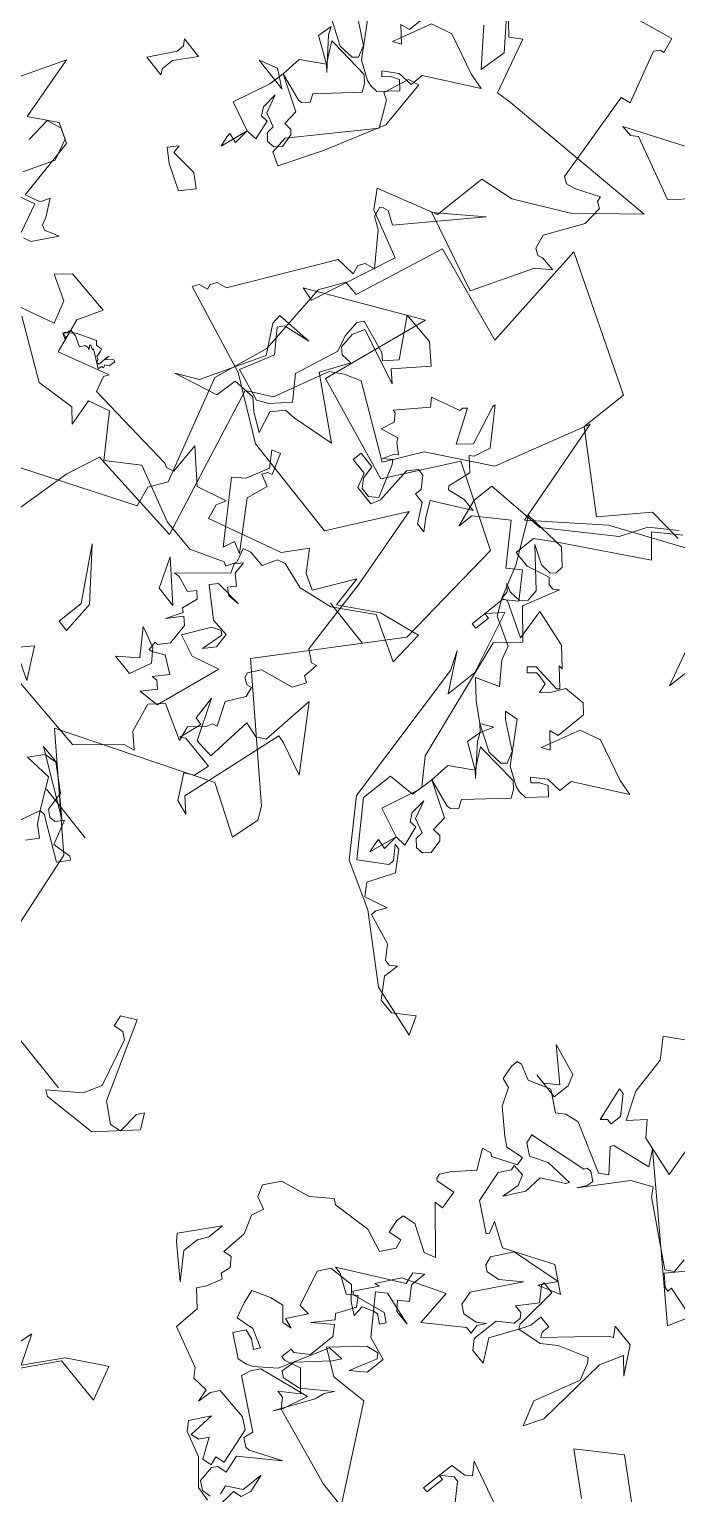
# Model space of a CAD drawing. Header units: metres. Extents: x -71 to 881, y -503 to 661.
# Drawn here: x 216.08 to 218.39, y -207.59 to -202.36 of the extents above; entities that cross this region are included whole.
import ezdxf

# ---------------------------------------------------------------- set-up
doc = ezdxf.new("R2010")
doc.units = ezdxf.units.M
doc.layers.add('ARBRE', color=100, linetype='Continuous', lineweight=13, true_color=0x00ff3f)

# ---------------------------------------------------------------- blocks, each defined once
blk = doc.blocks.new('WMF2', base_point=(0, 0.01))
at = {"color": 251, "lineweight": 0, "true_color": 0x636466}
for points in [[(175.85, -184.22), (183.13, -179.1), (188.97, -172.64), (192.5, -184.13), (195.26, -173.72), (200.97, -168.92), (202.85, -164.87), (210.8, -168.41), (212.43, -167.44), (213.62, -166.42), (215.13, -160.27), (217.5, -158.38), (210.72, -142.97), (221.5, -142.28), (222.26, -138.6), (222.84, -126.51)], [(8.81, -80.93), (12.69, -92.64), (23.58, -100.08), (8.83, -109.56), (3.27, -107.44), (3.01, -110.61), (3.9, -111.79), (16.57, -120.44), (8.22, -134.47), (9.81, -146.85), (18.98, -150.2), (22.71, -142.59), (34.39, -144.58), (32.65, -156.43), (43.16, -148.65), (41.63, -148.52), (39.67, -158.01), (44.92, -159.4), (46.44, -161.06), (40.43, -164.26), (40.42, -170.12), (36.91, -171.27), (31.95, -175.08), (27.13, -180.99), (44.83, -177.37), (46.41, -176.96), (49.12, -182.48), (50.2, -181.46), (55.69, -185.68)], [(177.55, -183.87), (181.35, -183.49), (184.59, -178.67), (192.69, -183.49), (192.69, -188.7), (207.51, -193.95), (205.44, -181.84), (216.23, -183.49), (218.11, -173.58), (219.76, -173.52), (220.92, -170.8), (219.49, -162.84), (220.49, -156.77), (215.08, -146.26), (215.94, -144.26), (215.12, -142.21), (227.2, -134.24)], [(30.97, -100.19), (21.09, -100.49), (17.67, -104.7), (16.66, -105.12), (18.28, -106.23), (19.48, -109.18), (18.41, -110.67), (14.49, -109.41), (15.1, -110.95), (13.93, -112.47), (13.73, -113.15), (13.23, -113.37), (14.72, -115.61), (13.76, -117.64), (14.16, -118.66), (14.68, -118.45), (15.39, -118.76), (15.6, -119.27), (14.94, -120.61), (11.56, -121.96), (10.97, -123.39), (11.67, -123.68), (11.74, -125.32), (12.27, -125.11), (13.58, -125.77), (15.6, -134.05), (18.21, -142.77), (22.11, -134.68), (33.61, -134.71), (40.51, -137.9), (50.45, -139.73), (50.16, -140.44), (49.24, -140.81), (49.44, -141.32), (49.15, -142.04), (48.13, -142.44), (43.19, -153.31), (41.06, -153.59), (41.43, -154.51), (41.13, -155.22), (40.11, -155.63), (43.05, -158.46), (44.35, -159.02), (44.76, -160.04), (44.45, -160.3), (43.92, -160.51), (42.49, -159.91), (37.1, -168.03), (40.97, -163.9), (32.15, -161.95), (29.82, -168.64), (28.52, -170), (30.14, -169.93), (30.65, -169.72), (31.37, -170.03), (31.94, -171.46), (30.17, -175.61), (30.45, -177.74), (31.15, -178.04), (31.35, -178.56), (33.6, -177.07), (34.61, -176.66), (35.32, -176.96), (38.04, -186.65), (37.02, -187.05), (39.7, -192.27), (39.35, -192.88), (38.94, -193.04), (39.56, -194.57), (39.97, -194.4), (46.81, -191.62)], [(220.57, -50.22), (221.79, -50.2), (214.78, -54.92)], [(155.35, -75.48), (154.92, -80.22), (153.06, -77.33), (150.8, -81.38), (147.91, -83.85), (147.29, -84.34), (145.55, -80.94), (150.8, -80.88), (153.05, -76.72)], [(211.21, -51.44), (213, -49.09), (219.97, -50.84), (220.57, -50.22), (220.57, -50.22)], [(106.1, -114.07), (110.61, -116.64), (106.84, -120.37), (96.77, -114.54)], [(113.9, -134.17), (114.51, -132.19), (129.81, -142.39), (128.59, -140.94), (132.57, -139.47), (132.73, -139.13), (130.53, -137.19), (131.32, -136.44), (136.79, -138.11), (138.2, -137.61), (139, -136.87), (141.22, -138.01), (143.41, -136.76), (145.13, -137.25), (145.63, -137.09), (145.6, -136.33), (145.13, -134.84), (144.07, -134.71), (142.97, -132.98), (140.36, -131.23), (139.36, -130.72), (137.49, -131.32), (137.22, -130.44), (139.58, -128.86), (139.92, -129.04), (140.84, -128.69), (139.42, -126.79), (141.03, -124.5), (141.52, -123.53), (141.36, -123.04), (141.12, -122.91), (139.13, -123.53), (138.58, -121.59), (139.52, -121.34), (135.03, -117.8), (136.15, -117.21), (139.1, -118.34), (140.49, -117.9), (140.5, -117.08), (140.06, -115.71), (138.68, -116.15), (138.33, -115.23), (139.13, -113.66), (141.69, -114.16), (145.74, -113.14), (146.33, -113.43), (148.12, -111.55), (151.13, -110.32), (152.08, -108.49), (151.44, -107.36), (150.04, -107.03), (150.34, -105.65), (149.29, -103.85), (149.18, -101.08), (148.29, -101.35), (147.47, -100.54), (147.61, -99.46), (147.03, -99.16), (147.51, -97.44), (147.99, -96.52), (146.26, -95.22), (146.17, -92.39), (141.64, -91.28), (140.84, -90.46), (139.13, -90.72), (138.69, -89.34), (138.63, -90.88), (138.17, -91.79), (134.57, -91.91), (133.35, -91.28), (132.09, -87.5), (133.07, -87.18), (132.73, -86.26), (133.71, -85.95), (135.09, -87.89), (135.6, -86.91), (136.47, -86.63), (136.66, -89.45), (137.77, -87.31), (136.97, -86.47), (134.21, -85.79), (131.7, -83.77), (130.11, -83.69)], [(128.86, -83.86), (129.13, -86.37), (128.24, -86.66), (128, -87.76), (128.66, -89.67), (128.66, -87.28), (130.11, -86.07), (129.76, -85.15)], [(130.27, -84.17), (131.22, -83.92), (132.14, -84.39), (132.47, -86.12), (132.16, -86.71), (131.17, -87.01), (131.77, -88.88), (128.43, -92.34), (131.45, -90.3), (131.93, -90.21), (132.84, -90.68), (132.69, -91.75), (138.01, -94.49), (137.8, -95.54), (137.29, -96.51), (132.41, -98.35), (132.02, -98.48), (132.65, -95.66), (133.11, -94.75), (131.35, -98.96), (131.2, -100.04), (130.7, -101), (133.23, -98.36), (135.1, -97.76), (135.74, -98.1), (135.68, -99.63), (133.33, -102.77), (132.87, -103.68), (134.56, -103.4), (136.24, -97.94), (137.95, -96.02), (138.58, -95.62), (139.55, -95.29), (142.04, -96.56), (141.41, -97.82), (140.33, -97.67), (139.33, -97.16), (139.01, -97.82), (141.07, -98.46), (142.94, -97.86), (143.7, -99.41), (144.2, -100.81), (142.43, -101.88), (141.01, -102.38), (139.61, -101.25), (138.63, -101.56), (139.77, -101.73), (138.66, -103.88), (139.89, -103.76), (141.57, -107.36), (140.9, -108.66), (138.27, -109.27), (136.88, -108.14), (135.58, -107.47), (135.77, -108.71), (134.62, -109.36), (134.22, -109.47), (133.26, -108.98), (132.92, -109.62), (133.89, -110.13), (137.3, -108.77), (137.63, -108.93), (136.36, -111.4), (136.84, -111.24), (135.54, -113.78), (131.42, -116.34), (130.72, -112.44), (127.35, -115.8), (126.6, -115.82), (126.85, -116.77), (126.37, -117.68), (127.17, -116.93), (128.65, -116.47), (129.55, -116.93), (129.96, -118.38), (127.38, -123.37), (129.16, -121.51), (130.54, -121.07), (131.19, -121.4), (131.54, -122.32), (130.4, -124.53), (125.18, -126.19), (126.16, -124.31), (123.96, -125.55), (126.75, -127), (131.48, -123.86), (134.15, -124.91), (133.52, -123.75), (133.68, -123.43), (136.79, -125.04), (137.86, -128.38), (137.23, -129.62), (137.38, -130.11), (136.11, -130.19), (135.51, -129.14), (135.65, -127.24), (134.56, -129.39), (134.72, -131.45), (132.62, -133.14), (132.44, -133.48), (135.45, -133.06), (137.16, -131.97), (138.4, -132.6), (138.75, -133.52), (132.62, -135.52), (132.46, -135.87), (131.99, -135.96), (131.01, -135.45), (131.05, -134.73), (131.55, -133.76), (128.65, -138.59), (126.7, -139.98), (125.97, -139.17), (125.32, -138.84), (119.23, -135.58), (118.45, -136.25), (118.79, -137.79)], [(117.58, -137.48), (118.99, -135.3), (117.81, -134.49), (117.3, -134.44), (117.31, -134.91), (114.32, -134.66)], [(18.5, -90.74), (17.84, -93.61), (20.02, -96.45), (22.98, -96.02), (22.05, -97.63), (20.72, -98), (17.93, -96.37), (17.41, -94.37), (16.65, -93.94), (15.97, -94.11), (15.49, -94.96), (14.21, -92.52), (12.21, -93.06), (11.86, -92.86), (12.6, -91.6), (16.89, -93.51), (17.23, -93.72), (17.84, -93.61), (16.91, -92.52), (15.64, -91.79), (16.37, -90.52)], [(12.72, -95.5), (19.16, -95.5), (12.72, -95.5), (12.72, -95.5)], [(132.71, -95.54), (133.58, -96.42), (134.37, -96.42), (132.71, -98.1), (134.81, -99.76), (136.47, -98.97), (136.93, -98.97), (136.93, -100.2), (136.47, -100.2), (135.25, -101.44), (135.25, -104.42), (136.12, -105.31), (137.8, -103.54), (136.47, -105.66), (136.93, -106.1), (136.12, -108.22), (136.93, -109.09), (137.8, -108.22), (139.92, -109.09), (140.71, -109.09), (134.81, -113.75), (135.25, -114.99), (134.37, -115.87), (134.37, -114.12), (133.14, -112.88), (134.02, -111.98), (133.14, -111.2), (131.46, -111.2), (135.25, -111.63), (136.12, -110.76), (132.71, -107.41), (130.14, -106.98), (130.14, -104.87), (131.46, -103.54), (130.59, -106.54), (131.03, -106.98), (132.27, -106.54), (134.81, -103.19), (131.92, -101.88), (128.03, -102.76), (120.98, -94.11), (123.89, -94.11), (132.71, -95.54), (132.71, -95.54)], [(151.83, -99.7), (151.83, -97.88), (149.53, -95.56), (153.05, -97.88), (153.66, -98.49), (151.35, -102.62), (151.35, -100.8), (151.83, -99.7), (151.83, -99.7)], [(173.74, -97.12), (171.08, -99.94), (170.47, -101.94), (172.73, -106.71), (173.49, -107.11), (174.53, -106.76), (174.92, -107.91), (173.5, -109.02), (168.96, -101.3), (166.77, -100.11), (165.62, -100.49), (165.9, -102.84), (165.52, -103.6), (164.39, -102.19), (167.39, -98.11), (173.12, -96.81), (173.74, -97.12), (173.74, -97.12)], [(173.09, -98.24), (179.55, -98.24), (173.09, -98.24), (173.09, -98.24)], [(111.88, -106.14), (110.25, -104.06), (110.25, -101.98), (111.34, -103.08), (112.32, -101.98), (115.5, -105.17), (116.06, -105.17), (117.15, -104.06), (116.61, -104.06), (116.61, -101.98), (117.15, -101.98), (117.15, -105.71), (115.5, -106.14), (114.95, -106.7), (116.06, -107.79), (111.34, -106.7), (111.88, -106.14), (111.88, -106.14)], [(31.94, -110.31), (36.07, -115.05), (31.32, -110.9), (30.71, -107.38), (31.94, -107.38), (31.94, -110.31), (31.94, -110.31)], [(23.77, -111.52), (26.08, -113.84), (23.77, -113.24), (22.56, -112.13), (23.16, -109.69), (25.47, -109.69), (23.77, -111.52), (23.77, -111.52)], [(115.75, -121.61), (116.64, -123.29), (117.08, -123.72), (119.97, -122.05), (121.3, -120.73), (123.86, -119.93), (125.08, -116.95), (123.4, -114.83), (125.08, -114.83), (125.96, -115.71), (125.96, -118.61), (124.64, -119.93), (124.64, -120.73), (125.08, -121.17), (125.96, -121.17), (124.64, -123.29), (125.96, -124.6), (125.96, -124.95), (124.64, -124.95), (124.21, -120.73), (124.21, -120.38), (123.86, -119.93), (123.4, -121.17), (123.4, -122.5), (122.09, -122.5), (122.09, -121.61), (121.74, -121.17), (117.52, -126.7), (117.08, -127.05), (117.87, -127.93), (115.4, -127.93), (113.63, -125.83), (113.28, -125.39), (114.96, -126.7), (115.75, -124.16), (114.96, -116.16), (115.75, -114.04), (117.08, -116.51), (115.75, -121.61), (115.75, -121.61)], [(194.63, -115.87), (201.7, -119.08), (199.51, -119.1), (194.63, -115.87), (194.63, -115.87)], [(78.59, -139.25), (76.91, -144.21), (74.85, -137.35), (72.31, -139.57), (70.12, -138.82), (68.65, -132.15), (67.1, -132.91), (66.75, -133.95), (65.48, -132.37), (65.1, -131.6), (64.53, -131.41), (63.1, -132.21), (64.5, -129.59), (65.26, -129.22)], [(65.84, -129.4), (67.29, -132.34), (71.77, -130.12)], [(70.65, -133.46), (69.51, -136.82), (70.57, -138.98), (71.73, -139.36), (73.23, -138.72), (72.87, -136.03)], [(60.09, -124.38), (56.38, -126.21), (57.56, -128.41), (60.34, -129.35), (59.17, -130.88), (54.25, -131.01), (55.18, -128.25), (53.81, -124.69), (48.67, -127.32), (48.87, -126.75), (48.11, -125.21), (37.91, -126.12), (37.44, -125.97), (36.67, -126.35), (37.35, -129.67), (33.92, -127.23), (30.88, -128.65), (31.23, -127.59), (30.59, -126.09), (23.17, -129.77), (21.67, -132.34), (19.86, -130.44), (18.12, -129.86), (16.15, -134.19), (15.36, -130.85), (11.87, -133.9), (8.32, -135.28), (7.59, -135.54), (7.07, -131.77), (12.02, -133.45), (15.55, -130.27), (19.06, -129.03), (22.02, -129.38), (22.79, -129), (23.33, -127.38), (25.15, -127.33), (25.92, -126.95), (25.23, -125.56), (25.63, -124.43), (26.08, -124.57), (29.34, -122.59), (32.94, -122.53), (39.22, -124.13), (42.07, -121.37), (45.72, -125.04), (47.88, -123.97), (47.05, -121.13), (48.46, -122.25), (52.55, -121.18), (59.04, -124.03)], [(208.1, -122), (210.46, -122.83), (213.34, -120.5), (210.43, -124.86), (208.1, -122), (208.1, -122)], [(54.16, -127.33), (52.25, -128.51), (51.85, -128.21), (51.22, -128.34), (51.11, -128.15), (50.9, -127.48), (50.6, -127.43), (50.52, -127.17), (50.44, -127.11), (50.17, -127.21), (50.23, -128.35), (50.16, -128.51), (50.16, -128.08), (50.07, -128.03), (49.62, -128.66), (49.33, -128.62), (49.38, -127.89), (49.74, -127.62), (49.57, -127.32), (49.82, -127.23), (49.84, -126.81), (51.76, -127.71), (51.74, -127.58), (52.22, -127.74), (52.33, -127.68), (51.98, -127.29), (52.17, -127.38), (52.57, -127.26), (52.83, -126.75), (53.96, -127.11), (54.74, -127.1), (54.8, -126.57), (54.93, -126.53), (54.96, -126.46), (54.93, -126.32), (54.74, -126.22), (54.51, -126.31), (54.41, -126.05), (55.06, -126.28), (54.16, -127.33), (54.16, -127.33)], [(190.5, -128.76), (189.64, -129.45), (189.46, -131.17), (193.19, -131.13), (193.65, -130.73), (193.32, -133.22), (194.17, -133.3), (194.78, -135.8), (192.24, -131.89), (190.15, -132.02), (190.49, -137.07), (188.78, -136.9), (187.93, -137.58), (188.18, -143.5), (182.86, -137.92), (186.5, -138.74), (187.36, -138.82), (188.57, -127.35), (187.03, -126.24), (188.66, -126.48), (190.5, -128.76), (190.5, -128.76)], [(167.53, -134.78), (172.77, -136.49), (177.52, -141.23), (181.55, -156.93), (182.76, -158.76), (179.84, -155.24), (179.84, -158.76), (182.76, -165.09), (183.97, -163.4), (183.36, -163.4), (183.36, -161.69), (183.97, -161.69), (183.97, -165.71), (182.76, -166.93), (185.07, -169.24), (186.28, -168.03), (189.83, -171.55), (192.73, -168.64), (192.73, -166.93), (193.83, -169.85), (193.83, -172.16), (187.38, -173.37), (181.55, -179.23), (180.45, -182.15), (178.13, -184.47)], [(177.52, -184.47), (179.84, -182.15), (177.52, -180.32), (185.07, -173.85), (186.89, -172.16), (186.89, -169.85), (185.07, -169.85), (182.76, -170.95), (182.15, -170.45), (181.55, -170.45), (181.05, -170.95), (182.15, -166.93), (179.21, -164.61), (181.05, -162.17), (176.31, -149.38), (174, -147.07), (174, -145.86), (176.91, -145.25), (176.91, -141.71), (172.29, -137.1), (169.85, -139.41), (169.85, -140.01), (171.07, -141.23), (170.45, -141.23), (168.76, -139.41), (169.85, -136.49), (168.76, -135.38), (166.44, -136.49), (166.93, -135.38), (166.93, -134.78), (163.52, -134.17), (162.29, -132.95), (161.69, -132.95), (161.08, -133.55), (161.08, -131.86), (159.38, -130.03), (157.67, -130.03), (155.85, -131.86), (154.74, -130.03), (160.6, -130.65), (167.53, -134.78), (167.53, -134.78)], [(198.96, -132.02), (199.76, -132.54), (200.36, -132.4), (199.38, -133.95), (201.26, -134.85), (202.39, -133.98), (202.72, -133.9), (202.93, -134.84), (202.59, -134.91), (201.88, -136.06), (202.37, -138.31), (203.19, -138.84), (204.17, -137.22), (203.51, -139.04), (203.93, -139.29), (203.69, -141.03), (204.43, -141.55), (204.96, -140.74), (206.69, -141.04), (207.29, -140.91), (203.63, -145.45), (204.17, -146.3), (203.66, -147.12), (203.34, -145.79), (202.2, -145.06), (202.72, -144.26), (201.92, -143.8), (200.66, -144.08), (203.6, -143.77), (204.12, -142.96), (200.96, -141), (198.96, -141.1), (198.59, -139.51), (199.36, -138.28), (199.2, -140.69), (199.61, -140.96), (200.47, -140.41), (201.83, -137.47), (199.42, -136.95), (196.65, -138.27), (197.74, -130.97), (199.93, -130.47), (198.96, -132.02), (198.96, -132.02)], [(28.56, -153.92), (30.94, -150.53), (29.67, -149.64), (35.82, -150.93), (36.23, -149.61), (35.92, -147.95), (35.22, -147.45), (34.02, -147.66), (35.31, -144.47), (28.78, -140.9), (33.22, -139.51), (34.42, -139.31), (35.29, -137.92), (34.3, -135.76), (36.32, -136.63), (37.59, -137.52), (39.98, -137.11), (40.07, -134.73), (44.54, -132.73), (42.46, -134.33), (40.08, -141.29), (42.26, -143.89), (42.45, -144.97), (38.49, -145.64), (41.28, -144.68), (41.66, -143.99), (39.59, -141.99), (40.67, -138.22), (37.1, -137.61), (35.99, -138.41), (34.61, -140.39), (36.71, -142.49), (35.82, -147.35), (36.59, -148.94), (36.91, -150.74), (36.53, -151.43), (32.84, -150.83), (32.14, -150.33), (31.15, -151.75), (34.23, -155.28), (30.66, -155.41), (28.56, -153.92), (28.56, -153.92)], [(140.36, -139.63), (140.36, -137.8), (143.28, -137.8), (142.18, -137.8), (140.97, -139.01), (144.49, -141.33), (140.97, -140.72), (140.36, -139.63), (140.36, -139.63)], [(172.09, -138.69), (172.45, -139.76), (172.53, -140.18), (171.42, -140.08), (171.62, -141.79), (170.39, -141.96), (171.14, -144.02), (171.94, -143.9), (172.54, -144.66), (172.74, -146.37), (171.85, -144.55), (170.26, -144.14), (170.19, -143.29), (169.43, -142.72), (168.61, -142.9), (168.09, -143.61), (168.48, -145.07), (168.92, -145.41), (169.79, -145.28), (170.04, -146.94), (173.91, -148.36), (170.8, -147.91), (170.41, -148.01), (169.9, -148.71), (170.41, -149.48), (167.33, -153.6), (167.88, -154.33), (168.63, -154.89), (173.09, -154.46), (173.45, -154.42), (171.93, -152.49), (171.21, -151.97), (174.13, -154.55), (174.64, -155.32), (175.4, -155.88), (172.47, -154.78), (170.8, -155.02), (170.42, -155.53), (171.04, -156.68), (174.04, -158.22), (174.74, -158.74), (173.33, -159.18), (169.98, -155.59), (167.94, -154.77), (167.31, -154.68), (166.44, -154.8), (165.01, -156.7), (165.95, -157.41), (166.73, -156.9), (167.3, -156.16), (167.79, -156.52), (166.47, -157.79), (164.8, -158.03), (164.79, -159.51), (159.94, -163.43), (161.71, -163.57), (166.28, -164.6), (168.39, -163.57), (169.49, -159.28), (168.67, -159.85), (170.32, -161.09), (169.36, -161.46), (169.4, -164.84), (170.39, -165.59), (172.66, -165.09), (173.31, -163.69), (174.06, -162.7), (174.38, -163.72), (175.5, -163.78), (175.85, -163.73), (176.42, -162.98), (176.92, -163.36), (176.35, -164.1), (173.23, -164.33), (173.04, -164.58), (174.93, -166.01), (174.5, -166.07), (176.45, -167.55), (180.59, -167.98), (179.68, -164.7), (183.52, -166.03), (184.12, -165.76), (184.28, -166.58), (184.98, -167.12), (184.09, -166.85), (182.78, -167.03), (182.25, -167.74), (182.48, -169.01), (186.32, -171.88), (184.25, -171.11), (183.02, -171.28), (182.66, -171.8), (182.73, -172.63), (184.43, -173.9), (189.08, -173.24), (185.87, -169.02), (184.12, -165.76), (182.95, -164.22), (179.83, -163.17), (179.13, -161.78), (177.11, -159.84), (179.39, -158.51), (177.45, -157.05), (175.4, -155.88), (174.19, -156.77), (174.64, -155.32), (174.73, -153.72), (171.93, -152.49), (174.04, -150.58), (173.91, -148.36), (173.97, -146.62), (174.86, -142.5), (171.62, -141.79), (172.09, -138.69), (172.09, -138.69)], [(208.87, -141.57), (204.74, -138.66), (207.06, -138.66), (208.87, -141.57), (208.87, -141.57)], [(134.49, -141.88), (134.49, -140.66), (135.1, -140.66), (135.58, -140.05), (136.81, -143.6), (136.19, -143.6), (134.49, -141.88), (134.49, -141.88)], [(132.52, -143.85), (133.8, -142.07), (135.57, -144.77), (136.49, -148.75), (138.25, -150.51), (134.73, -153.67)], [(127.59, -145.23), (126.66, -142.07), (131.11, -142.53), (132.52, -143.85), (132.52, -143.85)], [(59.05, -144.81), (61.87, -145.83), (63.32, -146.72), (62.67, -147.76), (62.48, -146.91), (59.55, -147.25), (58.09, -146.36), (59.05, -144.81), (59.05, -144.81)], [(208.96, -155.15), (209.4, -154.92), (209.63, -154.33), (208.3, -153.97), (208.67, -151.63), (204.64, -147.41), (205.96, -147.79), (206.24, -146.5), (211.37, -151.69), (210.33, -152.81), (209.63, -155.34), (210.96, -156.71), (210.11, -157.18), (208.96, -155.15), (208.96, -155.15)], [(59.93, -151.15), (60.32, -152.23), (60.38, -152.67), (59.29, -152.55), (59.49, -154.26), (58.26, -154.43), (58.99, -156.48), (59.78, -156.36), (60.39, -157.12), (60.6, -158.84), (59.69, -157), (58.12, -156.61), (58.04, -155.76), (57.3, -155.21), (56.47, -155.37), (55.94, -156.07), (56.34, -157.53), (56.79, -157.86), (57.66, -157.75), (57.9, -159.41), (61.78, -160.83), (58.66, -160.38), (58.28, -160.48), (57.75, -161.18), (58.26, -161.95), (55.2, -166.06), (55.75, -166.8), (56.5, -167.36), (60.96, -166.95), (61.31, -166.89), (59.77, -164.96), (59.07, -164.44), (62, -167.02), (62.51, -167.79)], [(63.26, -168.35), (60.34, -167.25), (58.66, -167.5), (58.28, -168), (58.89, -169.15), (61.9, -170.7)], [(61.18, -171.65), (57.84, -168.06), (55.81, -167.24), (55.17, -167.15), (54.29, -167.27), (52.87, -169.18), (53.82, -169.88), (54.6, -169.37), (55.15, -168.63), (55.66, -169.01), (54.32, -170.26), (52.66, -170.5), (52.66, -171.97), (47.81, -175.9), (49.56, -176.04), (54.15, -177.07), (56.26, -176.06), (57.34, -171.75), (56.54, -172.31), (58.19, -173.55), (57.21, -173.91), (57.26, -177.31)], [(62.51, -167.79), (62.6, -166.17), (59.77, -164.96), (61.9, -163.05), (61.78, -160.83), (61.83, -159.09), (62.73, -154.97), (59.49, -154.26), (59.93, -151.15), (59.93, -151.15)], [(70.48, -153.72), (70.48, -154.59), (70.98, -155.09), (68.65, -155.09), (70, -152.75), (70, -151.4), (69.61, -150.88), (71.95, -150.88), (70.48, -153.72), (70.48, -153.72)], [(189.52, -151.57), (194.75, -151.57), (189.52, -151.57), (189.52, -151.57)], [(56.45, -156.83), (51.18, -165.09), (52.99, -167.49), (53.79, -167.78), (53.24, -170.6), (52.14, -171.11), (51.01, -165.85), (52.98, -159.15), (54.67, -154.45), (56.12, -154.97), (56.45, -156.83), (56.45, -156.83)], [(62.6, -160.74), (60.66, -159.76), (64.44, -159.76), (62.6, -160.74), (62.6, -160.74)], [(203.13, -162.67), (204.93, -162.67), (204.93, -163.71), (203.13, -163.71), (202.75, -162.29), (202.01, -161.54), (200.96, -161.54), (200.21, -162.29), (202.01, -165.5), (202.37, -165.88), (203.13, -165.12), (202.75, -166.25), (202.37, -166.64), (203.5, -167.31), (203.82, -167.68), (205.6, -166.93), (205.31, -168.42), (205.98, -169.09), (206.34, -169.09), (204.18, -172.31), (204.93, -173.05), (202.01, -174.48), (202.01, -174.86), (201.7, -175.24), (199.54, -172.01), (198.43, -173.43), (200.21, -177.4), (200.21, -177.69), (197, -174.48), (197.38, -172.69), (197.76, -172.31), (196.33, -171.27), (196.63, -168.73), (196.33, -168.42), (194.53, -169.09), (193.04, -169.09), (196.63, -166.25), (195.57, -164.83), (194.53, -163.71), (195.57, -163.71), (197, -165.5), (198.12, -165.5), (198.12, -166.25), (199.17, -167.31), (199.92, -167.31), (200.59, -166.25), (199.92, -162.29), (200.21, -161.25), (202.37, -161.25), (203.13, -162.67), (203.13, -162.67)], [(167.3, -178.31), (164.99, -181.83), (164.99, -183.07), (163.76, -181.83), (163.76, -178.92), (166.2, -176.6), (166.2, -173.68), (170.22, -181.83), (167.3, -178.31), (167.3, -178.31)], [(52.04, -182.63), (49.22, -180.06), (49.34, -177.15), (52.76, -180.21)]]:
    blk.add_lwpolyline(points, dxfattribs=at)

msp = doc.modelspace()

# ---------------------------------------------------------------- block references
at = {"layer": 'ARBRE', "color": 251, "lineweight": 5, "true_color": 0x636466, "xscale": 0.03451886634015593, "yscale": 0.03451886634015593, "zscale": 0.03451886634015593, "rotation": 128.5771086415459}
for p in [(213.9767, -207.6461), (221.6202, -209.7711), (217.2586, -212.9272)]:
    msp.add_blockref('WMF2', p, dxfattribs=at)

doc.saveas('drawing.dxf')
